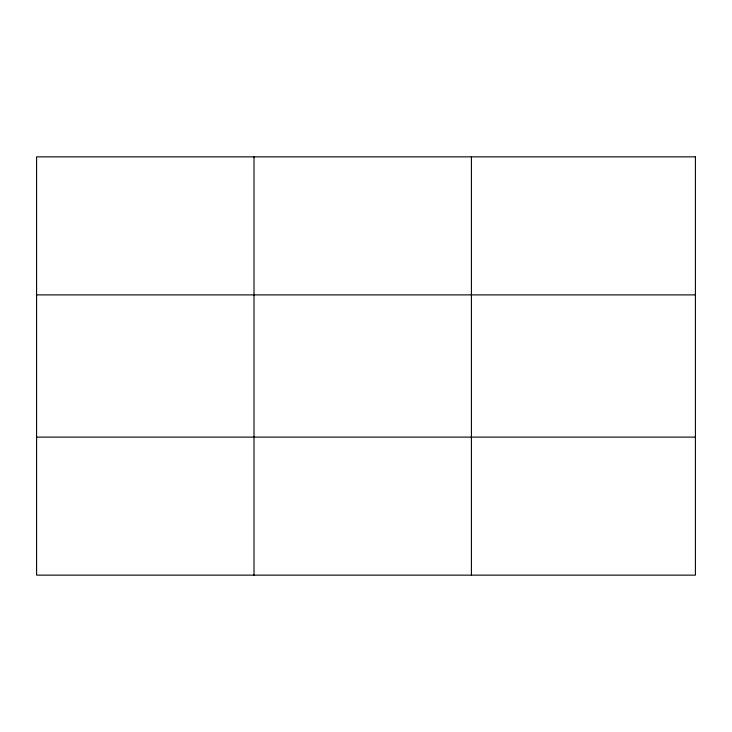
<?xml version="1.0" encoding="UTF-8"?>
<svg xmlns="http://www.w3.org/2000/svg" width="732" height="732" viewBox="0 0 732 732"><rect width="100%" height="100%" fill="white"/><g stroke="black" fill="none" stroke-linecap="round" stroke-linejoin="round"><path stroke-width="1.1" d="M254.004 575.142L254.004 156.858M471.408 575.142L471.408 156.858M36.6 294.895L695.4 294.895M36.6 437.105L695.4 437.105M695.4 156.858L36.6 156.858L36.6 575.142L695.4 575.142L695.4 156.858"/></g></svg>
